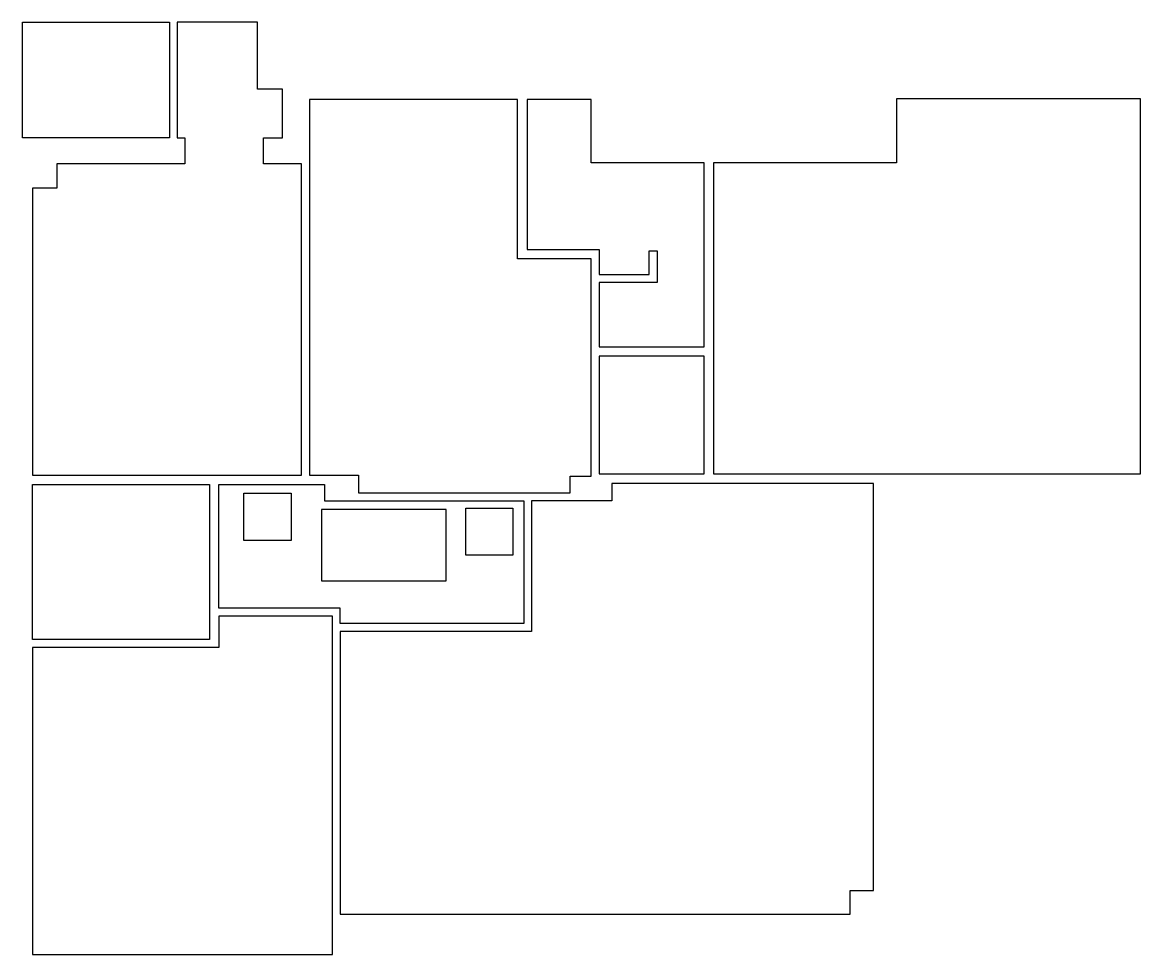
# Model space of a CAD drawing. Header units: metres. Extents: x 20.7 to 34.9, y -411.7 to -399.8.
import ezdxf

# ---------------------------------------------------------------- set-up
doc = ezdxf.new("R2010")
doc.units = ezdxf.units.M
doc.layers.add('AREE LEONARDO', color=5, linetype='Continuous')

msp = doc.modelspace()

# ---------------------------------------------------------------- linework, layer by layer
at = {"layer": 'AREE LEONARDO', "color": 5}
for points in [[(20.693, -399.828), (22.564, -399.828), (22.564, -401.3), (20.693, -401.3)], [(21.133, -401.63), (21.133, -401.94), (20.823, -401.94), (20.823, -405.591), (24.244, -405.591), (24.244, -401.63), (23.762, -401.63), (23.762, -401.3), (24.004, -401.3), (24.004, -400.679), (23.684, -400.679), (23.684, -399.828), (22.664, -399.828), (22.664, -401.3), (22.762, -401.3), (22.762, -401.63), (21.133, -401.63)], [(24.344, -400.809), (24.344, -405.591), (24.968, -405.591), (24.968, -405.817), (27.661, -405.817), (27.661, -405.605), (27.929, -405.605), (27.929, -402.838), (26.993, -402.838), (26.993, -400.809), (24.344, -400.809)], [(23.192, -405.711), (24.536, -405.711), (24.536, -405.917), (27.072, -405.917), (27.072, -407.482), (24.737, -407.482), (24.737, -407.285), (23.192, -407.285), (23.192, -405.711)], [(24.737, -411.18), (31.222, -411.18), (31.222, -410.877), (31.522, -410.877), (31.522, -405.697), (28.19, -405.697), (28.19, -405.917), (27.172, -405.917), (27.172, -407.582), (24.737, -407.582), (24.737, -411.18)], [(20.823, -407.785), (20.823, -411.695), (24.637, -411.695), (24.637, -407.385), (23.192, -407.385), (23.192, -407.785), (20.823, -407.785)]]:
    msp.add_lwpolyline(points, close=True, dxfattribs=at)
at = {"layer": 'AREE LEONARDO', "color": 3}
for points in [[(28.029, -403.958), (29.367, -403.958), (29.367, -401.618), (27.929, -401.618), (27.929, -400.809), (27.113, -400.809), (27.113, -402.718), (28.029, -402.718), (28.029, -403.038), (28.667, -403.038), (28.667, -402.738), (28.767, -402.738), (28.767, -403.138), (28.029, -403.138), (28.029, -403.958)], [(34.919, -405.577), (34.919, -400.802), (31.812, -400.802), (31.812, -401.618), (29.487, -401.618), (29.487, -405.577), (34.919, -405.577)], [(29.367, -404.078), (28.029, -404.078), (28.029, -405.577), (29.367, -405.577)], [(23.072, -407.685), (20.823, -407.685), (20.823, -405.711), (23.072, -405.711)]]:
    msp.add_lwpolyline(points, close=True, dxfattribs=at)
at = {"layer": 'AREE LEONARDO', "color": 1}
for points in [[(23.511, -405.822), (24.111, -405.822), (24.111, -406.422), (23.511, -406.422)], [(26.334, -406.012), (26.934, -406.012), (26.934, -406.612), (26.334, -406.612)]]:
    msp.add_lwpolyline(points, close=True, dxfattribs=at)
at = {"layer": 'AREE LEONARDO', "color": 2}
msp.add_lwpolyline([(26.084, -406.03), (24.497, -406.03), (24.497, -406.938), (26.084, -406.938)], close=True, dxfattribs=at)

doc.saveas('drawing.dxf')
